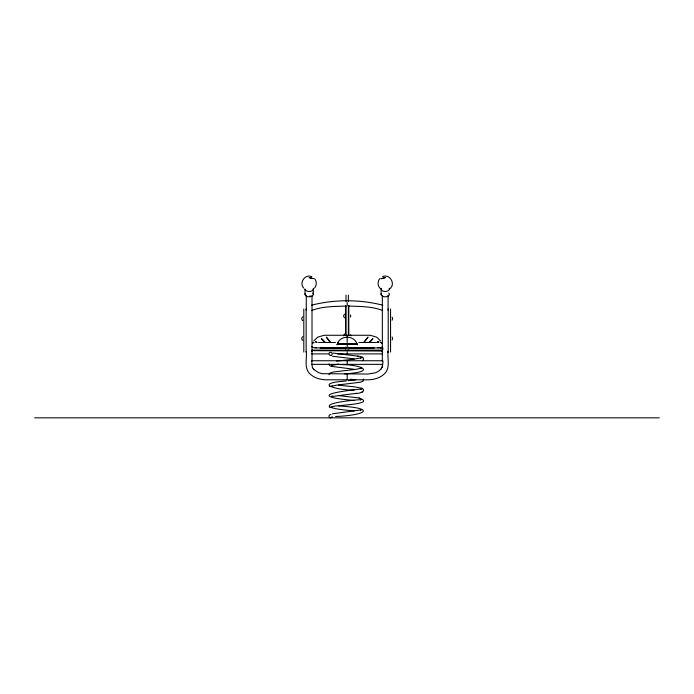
<?xml version="1.0" encoding="UTF-8"?>
<svg xmlns="http://www.w3.org/2000/svg" width="694" height="694" viewBox="0 0 694 694"><rect width="100%" height="100%" fill="white"/><g stroke="black" fill="none" stroke-linecap="round" stroke-linejoin="round"><path stroke-width="1.04" d="M328.999 364.012L329.832 365.712L331.706 366.449M337.969 344.285C342.376 344.137 351.372 344.319 357.176 344.285L357.21 344.458M311.927 351.711L311.996 350.652L382.351 351.017L382.368 351.511A2.88 2.88 0 0 0 382.594 352.231L382.359 351.225M357.384 344.883L356.386 342.524L356.846 343.816L347.182 344.051L337.518 343.816L337.952 342.619M311.988 351.511L311.996 351.225M312.014 361.27L312.014 295.505M328.982 374.613L330.006 373.016L333.554 371.975L355.918 369.347L361.427 368.089L360.698 368.722M343.469 335.818L344.545 333.944M312.508 343.183L313.332 342.541M388.779 292.981A4.147 2.55 0 0 1 386.341 296.737L385.265 296.832A4.147 2.55 0 0 1 381.067 294.317L381.197 288.314M381.067 294.317L381.197 293.657M382.342 365.296L381.839 367.855L382.004 367.326L380.564 369.616L380.876 369.234L378.525 371.255L375.471 372.799L367.967 374.04L322.32 373.684L318.633 372.678L313.488 369.234L313.801 369.616L312.361 367.326L312.526 367.855L312.014 365.296M317.149 342.48L315.553 341.882M388.085 351.277L387.573 352.682M313.723 342.48L314.104 342.48M360.568 410.675L360.941 409.928L332.409 413.798M382.351 361.27L382.515 360.802M337.926 342.636L336.972 344.883L337.189 344.285L339.661 344.051M350.609 317.063L350.609 314.911M332.174 395.823L331.758 396.543L356.395 393.307M360.611 358.512L361.218 357.766L354.14 359.18L336.547 361.088M311.962 364.107L311.667 360.741L382.698 360.741L382.984 361.27L382.689 364.35L311.667 364.35M360.611 400.082L361.244 399.354L360.542 399.649C335.124 401.418 308.31 407.231 354.14 410.857M382.854 349.36L382.351 350.739M332.105 406.406L331.593 407.083L332.131 406.797C334.361 405.027 377.701 404.507 358.954 397.948M332.114 385.638L331.602 386.298L336.902 385.092L360.229 382.247L362.997 381.24L363.604 379.106M332.088 364.853L331.576 365.512L338.551 364.081M379.757 278.606C377.501 281.304 377.501 285.486 379.844 288.14M313.731 340.954L317.67 337.171L324.081 335.271L370.275 335.271L376.695 337.171L380.624 340.954M360.689 389.508L361.053 389.065M314.521 288.14C316.863 285.486 316.854 281.304 314.599 278.606M337.969 342.394C341.7 335.462 352.665 335.462 356.386 342.394M392.084 320.212L392.717 318.693L392.084 317.167M392.084 340.043L392.717 338.516L392.084 336.998M369.694 342.48L372.956 338.62L368.93 342.48M372.348 339.219L369.312 342.48M364.177 342.48L368.02 337.076L363.604 342.376M356.143 393.351C358.911 393.958 367.265 390.878 361.817 388.241M389.672 288.886C396.153 284.349 389.872 273.384 382.602 276.611M379.262 347.408L377.944 347.885M302.723 316.82L301.717 318.13L301.933 319.769M302.723 336.651L301.717 337.961L301.933 339.592M344.545 314.122L343.469 315.987L344.545 317.852M362.667 360.672C366.12 357.835 359.882 355.97 357.627 356.117M362.008 392.153L362.832 391.763M360.646 410.041L361.444 409.668M371.758 347.885L373.138 347.269M311.545 305.195C334.534 299.296 359.822 299.296 382.819 305.195M311.675 310.504C322.58 306.228 334.664 306.514 346.202 306.063M377.085 342.42L378.872 341.882M377.102 342.48L378.178 342.021L377.215 342.48M346.245 381.006C311.658 383.331 337.388 390.375 354.14 390.054M361.001 389.091C340.242 391.138 304.562 396.144 354.244 400.455M335.575 416.495C364.237 415.385 378.872 408.315 338.551 405.964M355.796 379.757L348.371 380.624M377.952 342.038L378.811 341.882M344.398 373.823C376.278 372.166 363.378 364.706 340.364 364.593M315.492 341.882L316.403 342.064M335.462 342.498L326.232 342.48M318.537 342.48L323.491 342.48M368.124 342.48L358.893 342.498M370.874 342.48L375.818 342.48M380.26 342.48L380.668 342.48M354.703 344.051L356.794 344.051M341.864 344.285L352.5 344.285M320.099 348.145L346.193 348.145M348.171 348.145L374.257 348.145M380.347 348.145L383.218 348.145M311.875 350.123L382.489 350.123M311.641 353.897L328.297 353.897M337.405 353.897L382.724 353.897M34.7 417.831L659.3 417.831M348.154 306.063C359.692 306.514 371.784 306.228 382.689 310.504M316.412 347.885L315.154 347.451M350.47 379.228L354.244 379.67M354.261 358.876L332.409 356.239M354.148 369.269L331.333 366.354M338.551 385.179L354.599 386.87L362.207 388.371M338.655 395.589L359.284 398.009M357.922 356.169L333.207 353.099M311.753 276.611C305.1 273.722 298.784 282.779 303.686 288.053M321.227 347.269L322.597 347.885M361.99 357.089L362.815 357.479M381.318 342.671L381.856 343.183M325.434 342.48L321.409 338.62L324.662 342.48M325.052 342.48L322.007 339.219M302.28 320.212L302.723 320.559M302.28 340.043L302.723 340.381M330.76 342.376L326.345 337.076L330.179 342.48M329.32 406.814L329.841 407.317M329.32 385.994L329.841 386.497M350.609 334.734L350.895 335.818M382.437 351.711L382.351 351.017M306.271 351.277L306.436 352.014M305.152 293.588A4.147 2.55 0 0 0 308.023 296.737L309.09 296.832A4.147 2.55 0 0 0 313.289 294.317L313.168 293.657A4.147 2.55 0 0 0 312.76 293.042M390.557 308.96L390.557 352.04M388.215 308.96L388.215 352.04M388.085 295.167L388.085 310.435M388.085 351.945C387.287 358.945 390.323 367.516 384.97 373.32C380.642 377.831 374.318 379.687 368.21 379.809L326.154 379.809C320.047 379.687 313.723 377.831 309.394 373.32C304.033 367.516 307.078 358.945 306.271 351.945M382.585 364.324L382.585 366.415M382.342 295.505L382.342 361.166M348.804 305.351L348.804 335.575M348.804 347.165L348.804 349.099M348.362 295.158L348.362 301.69M348.353 306.158L348.362 335.323M347.182 302.593L347.182 305.56M347.182 335.757L347.182 342.42M347.182 343.816L347.182 347.885M347.182 350.028L347.182 351.017M347.182 352.231L347.182 353.897M347.182 360.741L347.182 364.35M347.182 374.04L347.182 379.809M346.02 295.158L346.02 301.69M346.011 306.158L346.02 335.323M345.56 305.351L345.56 335.575M345.56 347.165L345.56 349.099M313.289 294.317L313.289 288.973A4.147 2.55 0 0 1 309.09 291.48A4.147 2.55 0 0 1 304.996 288.904L304.996 294.247M306.271 295.167L306.271 310.435M306.141 308.96L306.141 352.04M303.798 308.96L303.798 352.04M310.339 295.939A2.88 1.822 0 0 1 309.619 296.078M311.884 346.479A3.696 3.67 -90 0 0 314.798 347.876L379.566 347.885A3.696 3.67 -90 0 0 382.472 346.479M324.176 347.356A11.59 1.509 -90 0 1 324.02 347.755M312.716 343.183A1.804 1.744 -90 0 1 313.436 342.619M313.454 288.392A3.34 2.629 1.2 0 0 313.35 288.678A3.357 2.629 -10.9 0 1 313.445 288.348M387.92 351.711A2.889 1.943 0 0 1 387.564 352.162M382.585 351.832A2.889 1.943 0 0 1 382.368 351.338M370.344 347.755A11.59 1.509 90 0 1 370.188 347.356M381.318 342.853A1.804 1.744 -90 0 1 381.639 343.183M389.204 288.244A4.147 2.55 0 0 1 385.812 291.454A4.147 2.55 0 0 1 381.067 288.973A3.34 2.629 -1.2 0 0 380.902 288.392M380.911 288.348A3.357 2.629 10.9 0 1 381.075 288.938M332.157 416.626A1.614 1.605 46.5 0 1 330.205 417.771A1.614 1.605 46.5 0 1 329.043 415.81A1.614 1.605 46.5 0 1 330.995 414.656M381.075 278.728L385.213 277.643L381.075 278.728M361.435 388.892L360.637 389.265L361.435 388.892M311.042 277.999C303.972 276.507 318.988 280.02 311.042 277.999M331.003 355.38A1.614 1.605 -46.5 0 0 331.749 352.691A1.614 1.605 -46.5 0 0 329.051 353.411A1.614 1.605 -46.5 0 0 331.003 355.38"/></g></svg>
